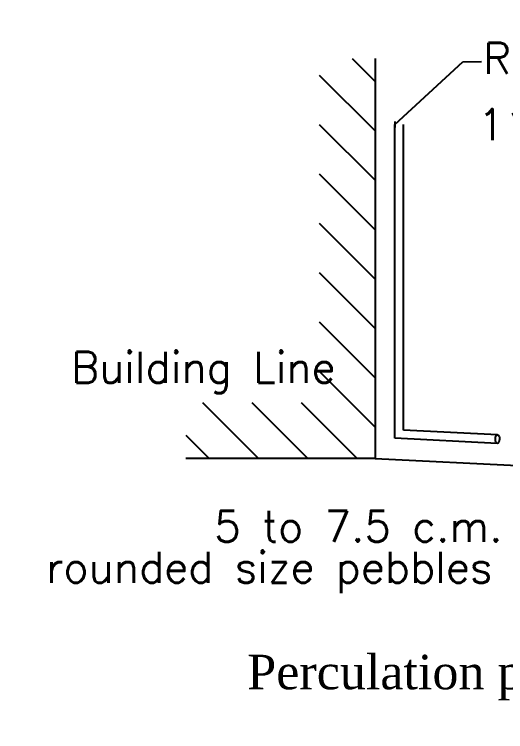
# Model space of a CAD drawing. Header units: metres. Extents: x -178271 to 51524, y -130823 to -18998.
# Drawn here: x -177784.3 to -177772.66, y -113977.61 to -113960.63 of the extents above; entities that cross this region are included whole.
import ezdxf

# ---------------------------------------------------------------- set-up
doc = ezdxf.new("R2010")
doc.units = ezdxf.units.M
doc.header["$MEASUREMENT"] = 0
doc.layers.add('Text', color=4, linetype='Continuous')
doc.styles.add('RS', font='romans.shx')
doc.styles.add('RT', font='romantic.ttf')
doc.styles.get("Standard").update_dxf_attribs({"font": 'romans.shx'})
doc.dimstyles.new('my1', dxfattribs={"dimtxt": 0.3, "dimasz": 0.1, "dimexe": 0.12, "dimexo": 0.5, "dimgap": 0.1, "dimtad": 1, "dimtoh": 1, "dimzin": 3, "dimdsep": 46, "dimtxsty": 'RS', "dimblk": 'OBLIQUE', "dimcen": 0.09, "dimdle": 0.1, "dimclrd": 8, "dimclre": 8, "dimclrt": 4, "dimadec": 0, "dimazin": 0, "dimtfac": 1, "dimtofl": 0, "dimtmove": 0, "dimatfit": 3, "dimldrblk": 'OBLIQUE', "dimfxl": 0, "dimtolj": 1, "dimtzin": 0, "dimarcsym": 0})

# ---------------------------------------------------------------- blocks, each defined once
blk = doc.blocks.new('_Oblique')
at = {"color": 0, "linetype": 'ByBlock', "lineweight": -2}
blk.add_line((-0.5, -0.5), (0.5, 0.5), dxfattribs=at)

msp = doc.modelspace()

# ---------------------------------------------------------------- hatches: boundary and pattern name
at = {"ltscale": 7}
h = msp.add_hatch(dxfattribs=at)
h.set_pattern_fill('ANSI31', scale=6.614017, angle=90, style=0)
h.set_pattern_definition([(135, (-182206.0497, -111254.1576), (-0.584602, -0.584602), [])])
h.paths.add_polyline_path([(-177775.75, -113961.671), (-177777.073, -113961.671), (-177777.073, -113969.82), (-177780.24, -113969.82), (-177780.24, -113971.143), (-177775.75, -113971.143)])

# ---------------------------------------------------------------- linework, layer by layer
at = {"color": 7, "ltscale": 7}
for p, q in [((-177775.75, -113961.671), (-177775.75, -113971.143)), ((-177775.75, -113971.143), (-177780.24, -113971.143)), ((-177775.75, -113971.143), (-177767.777, -113971.541))]:
    msp.add_line(p, q, dxfattribs=at)
at = {"color": 7}
for p, q in [((-177775.283, -113970.626), (-177775.283, -113963.238)), ((-177775.283, -113970.665), (-177775.283, -113963.238)), ((-177775.081, -113970.473), (-177775.081, -113963.238)), ((-177772.845, -113970.584), (-177775.081, -113970.473)), ((-177772.855, -113970.787), (-177775.283, -113970.665))]:
    msp.add_line(p, q, dxfattribs=at)
msp.add_ellipse((-177772.85, -113970.685), major_axis=(-0.005, -0.101), ratio=0.480299, dxfattribs=at)

# ---------------------------------------------------------------- texts
at = {"color": 7, "ltscale": 7}
for s, p in [('Rain Water Pipe', (-177773.189, -113962.036)), ('115 thk. brick wall', (-177773.317, -113963.603)), ('Building Line', (-177782.956, -113969.353)), ('5 to 7.5 c.m.', (-177779.564, -113973.118)), ('rounded size pebbles', (-177783.551, -113974.087))]:
    msp.add_text(s, height=0.73489, dxfattribs=at).set_placement(p)
at = {"layer": 'Text', "style": 'RT'}
msp.add_text('Perculation pit', height=0.81765, dxfattribs=at).set_placement((-177778.781, -113976.61))

# ---------------------------------------------------------------- leaders
at = {"color": 7}
msp.add_leader([(-177775.283, -113963.238), (-177773.67, -113961.754), (-177773.23, -113961.745)], dimstyle='my1', dxfattribs=at)

doc.saveas('drawing.dxf')
